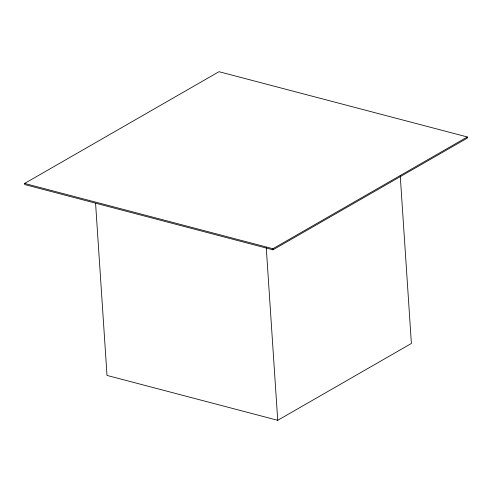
<?xml version="1.0" encoding="UTF-8"?>
<svg xmlns="http://www.w3.org/2000/svg" width="492" height="492" viewBox="0 0 492 492"><rect width="100%" height="100%" fill="white"/><g stroke="black" fill="none" stroke-linecap="round" stroke-linejoin="round"><path stroke-width="0.74" d="M24.6 183.454L219.014 71.697L467.326 136.973L467.4 138.055L272.986 249.813L24.674 184.537L24.6 183.454L272.912 248.731L467.326 136.973M95.577 203.282L107.01 375.427L277.728 420.303L411.386 343.471L400.254 175.921M272.912 248.731L272.986 249.813M266.24 247.402L277.728 420.303"/></g></svg>
